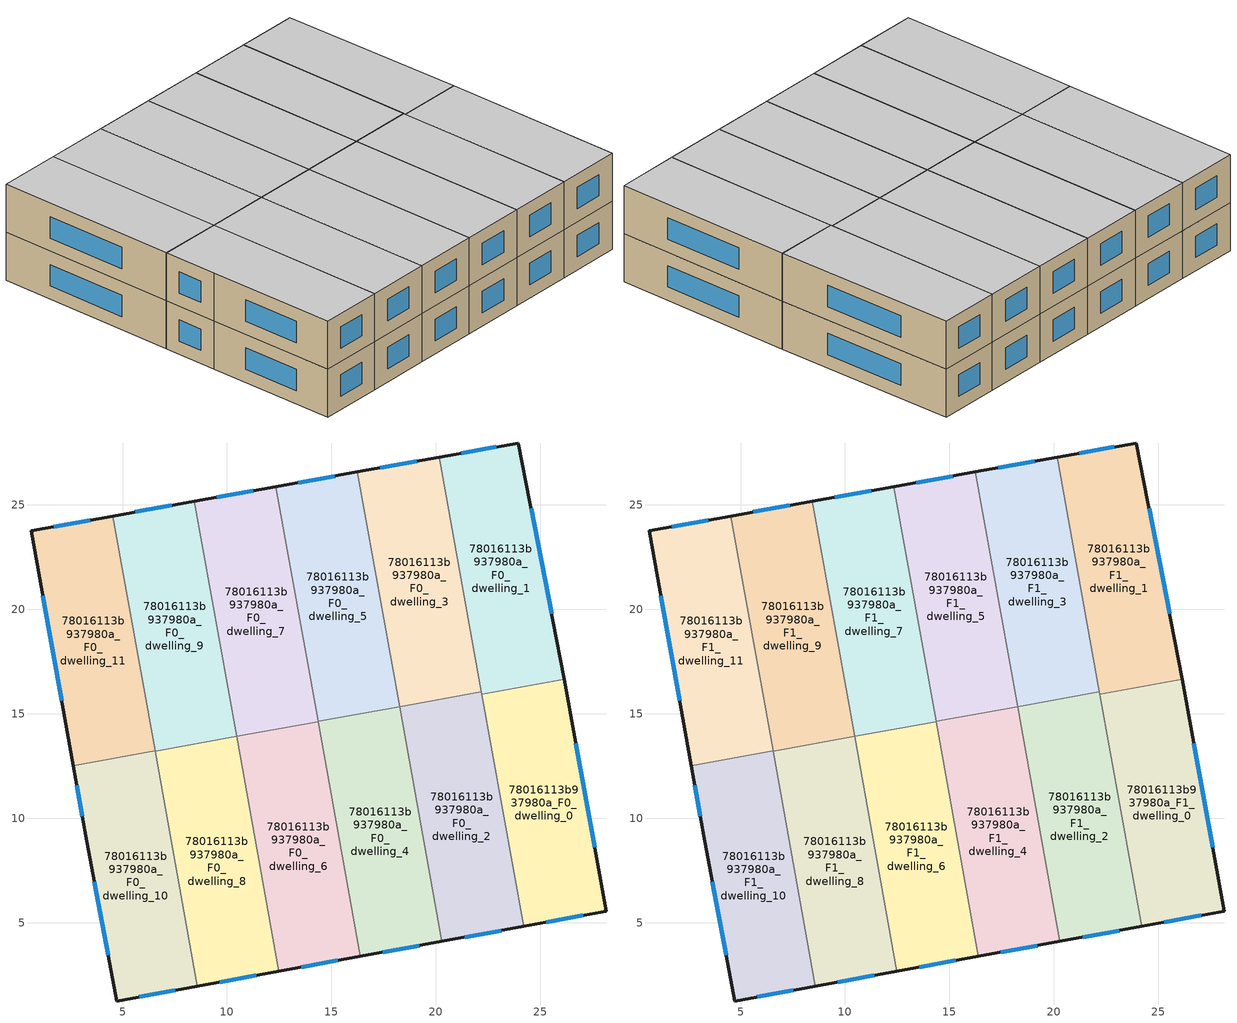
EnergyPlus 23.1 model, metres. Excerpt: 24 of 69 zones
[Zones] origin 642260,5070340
78016113b937980a_F0_dwelling_0
 floor ground (EU_floor_Construction): 26.15,16.66 28.15,5.55 24.2,4.82 22.2,15.94 z0
 wall outside (EU_wall_Construction): 24.2,4.82 28.15,5.55 26.15,16.66 z0:3
 wall to 78016113b937980a_F0_dwelling_1 (EU_wall_Construction): 26.15,16.66 22.2,15.94 z0:3
 wall to 78016113b937980a_F0_dwelling_2 (EU_wall_Construction): 22.2,15.94 24.2,4.82 z0:3
 window (EU_Window_Construction): 27.6,8.62 26.71,13.58 / 25.3,5.02 27.06,5.35 z0.83:2.17
78016113b937980a_F0_dwelling_1
 floor ground (EU_floor_Construction): 23.95,27.96 26.15,16.66 22.2,15.94 20.16,27.28 z0
 wall outside (EU_wall_Construction): 26.15,16.66 23.95,27.96 20.16,27.28 z0:3
 wall to 78016113b937980a_F0_dwelling_3 (EU_wall_Construction): 20.16,27.28 22.18,16.05 z0:3
 wall to 78016113b937980a_F0_dwelling_2 (EU_wall_Construction): 22.18,16.05 22.2,15.94 z0:3
 window (EU_Window_Construction): 22.9,27.78 21.21,27.47 / 25.55,19.79 24.56,24.83 z0.83:2.17
78016113b937980a_F0_dwelling_10
 floor ground (EU_floor_Construction): 6.56,13.22 8.58,1.96 4.73,1.25 3.24,9.16 2.64,12.52 z0
 wall outside (EU_wall_Construction): 2.64,12.52 3.24,9.16 4.73,1.25 8.58,1.96 z0:3
 wall to 78016113b937980a_F0_dwelling_11 (EU_wall_Construction): 6.56,13.22 2.64,12.52 z0:3
 wall to 78016113b937980a_F0_dwelling_8 (EU_wall_Construction): 8.58,1.96 6.56,13.22 z0:3
 window (EU_Window_Construction): 5.8,1.45 7.52,1.76 / 3.65,6.97 4.32,3.44 / 2.8,11.59 3.07,10.09 z0.83:2.17
78016113b937980a_F0_dwelling_11
 floor ground (EU_floor_Construction): 4.53,24.47 6.56,13.22 2.64,12.52 0.64,23.77 z0
 wall outside (EU_wall_Construction): 4.53,24.47 0.64,23.77 2.64,12.52 z0:3
 wall to 78016113b937980a_F0_dwelling_9 (EU_wall_Construction): 6.56,13.22 4.53,24.47 z0:3
 window (EU_Window_Construction): 1.19,20.65 2.09,15.63 / 3.45,24.27 1.72,23.96 z0.83:2.17
78016113b937980a_F0_dwelling_2
 floor ground (EU_floor_Construction): 22.18,16.05 24.2,4.82 20.29,4.11 18.27,15.34 z0
 wall outside (EU_wall_Construction): 20.29,4.11 24.2,4.82 z0:3
 wall to 78016113b937980a_F0_dwelling_3 (EU_wall_Construction): 22.18,16.05 18.27,15.34 z0:3
 wall to 78016113b937980a_F0_dwelling_4 (EU_wall_Construction): 18.27,15.34 20.29,4.11 z0:3
 window (EU_Window_Construction): 21.38,4.3 23.12,4.62 z0.83:2.17
78016113b937980a_F0_dwelling_3
 floor ground (EU_floor_Construction): 20.16,27.28 22.18,16.05 18.27,15.34 16.25,26.58 z0
 wall outside (EU_wall_Construction): 20.16,27.28 16.25,26.58 z0:3
 wall to 78016113b937980a_F0_dwelling_5 (EU_wall_Construction): 16.25,26.58 18.27,15.34 z0:3
 window (EU_Window_Construction): 19.08,27.09 17.33,26.77 z0.83:2.17
78016113b937980a_F0_dwelling_4
 floor ground (EU_floor_Construction): 18.27,15.34 20.29,4.11 16.39,3.39 14.36,14.63 z0
 wall outside (EU_wall_Construction): 16.39,3.39 20.29,4.11 z0:3
 wall to 78016113b937980a_F0_dwelling_5 (EU_wall_Construction): 18.27,15.34 14.36,14.63 z0:3
 wall to 78016113b937980a_F0_dwelling_6 (EU_wall_Construction): 14.37,14.63 16.39,3.39 z0:3
 window (EU_Window_Construction): 17.47,3.59 19.21,3.91 z0.83:2.17
78016113b937980a_F0_dwelling_5
 floor ground (EU_floor_Construction): 16.25,26.58 18.27,15.34 14.36,14.63 12.34,25.88 z0
 wall outside (EU_wall_Construction): 16.25,26.58 12.34,25.88 z0:3
 wall to 78016113b937980a_F0_dwelling_7 (EU_wall_Construction): 12.34,25.88 14.36,14.63 z0:3
 window (EU_Window_Construction): 15.17,26.38 13.42,26.07 z0.83:2.17
78016113b937980a_F0_dwelling_6
 floor ground (EU_floor_Construction): 14.36,14.63 16.39,3.39 12.48,2.67 10.46,13.92 z0
 wall outside (EU_wall_Construction): 12.48,2.67 16.39,3.39 z0:3
 wall to 78016113b937980a_F0_dwelling_7 (EU_wall_Construction): 14.36,14.63 10.46,13.92 z0:3
 wall to 78016113b937980a_F0_dwelling_8 (EU_wall_Construction): 10.46,13.92 12.48,2.67 z0:3
 window (EU_Window_Construction): 13.57,2.87 15.31,3.19 z0.83:2.17
78016113b937980a_F0_dwelling_7
 floor ground (EU_floor_Construction): 12.34,25.88 14.36,14.63 10.46,13.92 8.44,25.17 z0
 wall outside (EU_wall_Construction): 12.34,25.88 8.44,25.17 z0:3
 wall to 78016113b937980a_F0_dwelling_9 (EU_wall_Construction): 8.44,25.17 10.46,13.92 z0:3
 window (EU_Window_Construction): 11.26,25.68 9.52,25.37 z0.83:2.17
78016113b937980a_F0_dwelling_8
 floor ground (EU_floor_Construction): 10.46,13.92 12.48,2.67 8.58,1.96 6.56,13.22 z0
 wall outside (EU_wall_Construction): 8.58,1.96 12.48,2.67 z0:3
 wall to 78016113b937980a_F0_dwelling_9 (EU_wall_Construction): 10.46,13.92 6.56,13.22 z0:3
 window (EU_Window_Construction): 9.66,2.16 11.4,2.47 z0.83:2.17
78016113b937980a_F0_dwelling_9
 floor ground (EU_floor_Construction): 8.44,25.17 10.46,13.92 6.56,13.22 4.53,24.47 z0
 wall outside (EU_wall_Construction): 8.44,25.17 4.53,24.47 z0:3
 window (EU_Window_Construction): 7.35,24.98 5.61,24.66 z0.83:2.17
78016113b937980a_F1_dwelling_0
 floor to 78016113b937980a_F0_dwelling_0 (EU_floor_Construction): 26.15,16.66 28.15,5.55 24.2,4.82 22.2,15.94 z3
 wall outside (EU_wall_Construction): 24.2,4.82 28.15,5.55 26.15,16.66 z3:6
 wall to 78016113b937980a_F1_dwelling_1 (EU_wall_Construction): 26.15,16.66 22.2,15.94 z3:6
 wall to 78016113b937980a_F1_dwelling_2 (EU_wall_Construction): 22.2,15.94 24.2,4.82 z3:6
 window (EU_Window_Construction): 27.6,8.62 26.71,13.58 / 25.3,5.02 27.06,5.35 z3.83:5.17
 ceiling to 78016113b937980a_F2_dwelling_0 (EU_floor_Construction): 28.15,5.55 26.15,16.66 22.2,15.94 24.2,4.82 z6
78016113b937980a_F1_dwelling_1
 floor to 78016113b937980a_F0_dwelling_1 (EU_floor_Construction): 23.95,27.96 26.15,16.66 22.2,15.94 20.16,27.28 z3
 wall outside (EU_wall_Construction): 26.15,16.66 23.95,27.96 20.16,27.28 z3:6
 wall to 78016113b937980a_F1_dwelling_3 (EU_wall_Construction): 20.16,27.28 22.18,16.05 z3:6
 wall to 78016113b937980a_F1_dwelling_2 (EU_wall_Construction): 22.18,16.05 22.2,15.94 z3:6
 window (EU_Window_Construction): 22.9,27.78 21.21,27.47 / 25.55,19.79 24.56,24.83 z3.83:5.17
 ceiling to 78016113b937980a_F2_dwelling_1 (EU_floor_Construction): 26.15,16.66 23.95,27.96 20.16,27.28 22.2,15.94 z6
78016113b937980a_F1_dwelling_10
 floor to 78016113b937980a_F0_dwelling_10 (EU_floor_Construction): 6.56,13.22 8.58,1.96 4.73,1.25 3.24,9.16 2.64,12.52 z3
 wall outside (EU_wall_Construction): 2.64,12.52 3.24,9.16 4.73,1.25 8.58,1.96 z3:6
 wall to 78016113b937980a_F1_dwelling_11 (EU_wall_Construction): 6.56,13.22 2.64,12.52 z3:6
 wall to 78016113b937980a_F1_dwelling_8 (EU_wall_Construction): 8.58,1.96 6.56,13.22 z3:6
 window (EU_Window_Construction): 5.8,1.45 7.52,1.76 / 3.65,6.97 4.32,3.44 / 2.8,11.59 3.07,10.09 z3.83:5.17
 ceiling to 78016113b937980a_F2_dwelling_10 (EU_floor_Construction): 8.58,1.96 6.56,13.22 2.64,12.52 3.24,9.16 4.73,1.25 z6
78016113b937980a_F1_dwelling_11
 floor to 78016113b937980a_F0_dwelling_11 (EU_floor_Construction): 4.53,24.47 6.56,13.22 2.64,12.52 0.64,23.77 z3
 wall outside (EU_wall_Construction): 4.53,24.47 0.64,23.77 2.64,12.52 z3:6
 wall to 78016113b937980a_F1_dwelling_9 (EU_wall_Construction): 6.56,13.22 4.53,24.47 z3:6
 window (EU_Window_Construction): 1.19,20.65 2.09,15.63 / 3.45,24.27 1.72,23.96 z3.83:5.17
 ceiling to 78016113b937980a_F2_dwelling_11 (EU_floor_Construction): 6.56,13.22 4.53,24.47 0.64,23.77 2.64,12.52 z6
78016113b937980a_F1_dwelling_2
 floor to 78016113b937980a_F0_dwelling_2 (EU_floor_Construction): 22.18,16.05 24.2,4.82 20.29,4.11 18.27,15.34 z3
 wall outside (EU_wall_Construction): 20.29,4.11 24.2,4.82 z3:6
 wall to 78016113b937980a_F1_dwelling_3 (EU_wall_Construction): 22.18,16.05 18.27,15.34 z3:6
 wall to 78016113b937980a_F1_dwelling_4 (EU_wall_Construction): 18.27,15.34 20.29,4.11 z3:6
 window (EU_Window_Construction): 21.38,4.3 23.12,4.62 z3.83:5.17
 ceiling to 78016113b937980a_F2_dwelling_2 (EU_floor_Construction): 24.2,4.82 22.18,16.05 18.27,15.34 20.29,4.11 z6
78016113b937980a_F1_dwelling_3
 floor to 78016113b937980a_F0_dwelling_3 (EU_floor_Construction): 20.16,27.28 22.18,16.05 18.27,15.34 16.25,26.58 z3
 wall outside (EU_wall_Construction): 20.16,27.28 16.25,26.58 z3:6
 wall to 78016113b937980a_F1_dwelling_5 (EU_wall_Construction): 16.25,26.58 18.27,15.34 z3:6
 window (EU_Window_Construction): 19.08,27.09 17.33,26.77 z3.83:5.17
 ceiling to 78016113b937980a_F2_dwelling_3 (EU_floor_Construction): 22.18,16.05 20.16,27.28 16.25,26.58 18.27,15.34 z6
78016113b937980a_F1_dwelling_4
 floor to 78016113b937980a_F0_dwelling_4 (EU_floor_Construction): 18.27,15.34 20.29,4.11 16.39,3.39 14.36,14.63 z3
 wall outside (EU_wall_Construction): 16.39,3.39 20.29,4.11 z3:6
 wall to 78016113b937980a_F1_dwelling_5 (EU_wall_Construction): 18.27,15.34 14.36,14.63 z3:6
 wall to 78016113b937980a_F1_dwelling_6 (EU_wall_Construction): 14.37,14.63 16.39,3.39 z3:6
 window (EU_Window_Construction): 17.47,3.59 19.21,3.91 z3.83:5.17
 ceiling to 78016113b937980a_F2_dwelling_4 (EU_floor_Construction): 20.29,4.11 18.27,15.34 14.36,14.63 16.39,3.39 z6
78016113b937980a_F1_dwelling_5
 floor to 78016113b937980a_F0_dwelling_5 (EU_floor_Construction): 16.25,26.58 18.27,15.34 14.36,14.63 12.34,25.88 z3
 wall outside (EU_wall_Construction): 16.25,26.58 12.34,25.88 z3:6
 wall to 78016113b937980a_F1_dwelling_7 (EU_wall_Construction): 12.34,25.88 14.36,14.63 z3:6
 window (EU_Window_Construction): 15.17,26.38 13.42,26.07 z3.83:5.17
 ceiling to 78016113b937980a_F2_dwelling_5 (EU_floor_Construction): 18.27,15.34 16.25,26.58 12.34,25.88 14.36,14.63 z6
78016113b937980a_F1_dwelling_6
 floor to 78016113b937980a_F0_dwelling_6 (EU_floor_Construction): 14.36,14.63 16.39,3.39 12.48,2.67 10.46,13.92 z3
 wall outside (EU_wall_Construction): 12.48,2.67 16.39,3.39 z3:6
 wall to 78016113b937980a_F1_dwelling_7 (EU_wall_Construction): 14.36,14.63 10.46,13.92 z3:6
 wall to 78016113b937980a_F1_dwelling_8 (EU_wall_Construction): 10.46,13.92 12.48,2.67 z3:6
 window (EU_Window_Construction): 13.57,2.87 15.31,3.19 z3.83:5.17
 ceiling to 78016113b937980a_F2_dwelling_6 (EU_floor_Construction): 16.39,3.39 14.36,14.63 10.46,13.92 12.48,2.67 z6
78016113b937980a_F1_dwelling_7
 floor to 78016113b937980a_F0_dwelling_7 (EU_floor_Construction): 12.34,25.88 14.36,14.63 10.46,13.92 8.44,25.17 z3
 wall outside (EU_wall_Construction): 12.34,25.88 8.44,25.17 z3:6
 wall to 78016113b937980a_F1_dwelling_9 (EU_wall_Construction): 8.44,25.17 10.46,13.92 z3:6
 window (EU_Window_Construction): 11.26,25.68 9.52,25.37 z3.83:5.17
 ceiling to 78016113b937980a_F2_dwelling_7 (EU_floor_Construction): 14.36,14.63 12.34,25.88 8.44,25.17 10.46,13.92 z6
78016113b937980a_F1_dwelling_8
 floor to 78016113b937980a_F0_dwelling_8 (EU_floor_Construction): 10.46,13.92 12.48,2.67 8.58,1.96 6.56,13.22 z3
 wall outside (EU_wall_Construction): 8.58,1.96 12.48,2.67 z3:6
 wall to 78016113b937980a_F1_dwelling_9 (EU_wall_Construction): 10.46,13.92 6.56,13.22 z3:6
 window (EU_Window_Construction): 9.66,2.16 11.4,2.47 z3.83:5.17
 ceiling to 78016113b937980a_F2_dwelling_8 (EU_floor_Construction): 12.48,2.67 10.46,13.92 6.56,13.22 8.58,1.96 z6
78016113b937980a_F1_dwelling_9
 floor to 78016113b937980a_F0_dwelling_9 (EU_floor_Construction): 8.44,25.17 10.46,13.92 6.56,13.22 4.53,24.47 z3
 wall outside (EU_wall_Construction): 8.44,25.17 4.53,24.47 z3:6
 window (EU_Window_Construction): 7.35,24.98 5.61,24.66 z3.83:5.17
 ceiling to 78016113b937980a_F2_dwelling_9 (EU_floor_Construction): 10.46,13.92 8.44,25.17 4.53,24.47 6.56,13.22 z6
[Building]
EU S2 Campaign: North Axis=0; Terrain=City; Solar Distribution=FullExterior
[Site:Location]
Lyon-Bron: Latitude=45.75; Longitude=5; Time Zone=1; Elevation=198
[SizingPeriod:WeatherFileDays]
AnnualSizingPeriod: Begin Month=1; Begin Day of Month=1; End Month=12; End Day of Month=31; Day of Week for Start Day=Monday; Use Weather File Daylight Saving Period=No; Use Weather File Rain and Snow Indicators=No
[MATERIAL]
EU_InternalMass_Material: Roughness=MediumRough; Thickness=0.1; Conductivity=1; Density=1800; Specific Heat=900; Thermal Absorptance=0.9; Solar Absorptance=0.7; Visible Absorptance=0.7
[MATERIAL:NOMASS] Roughness=MediumRough; Thermal Absorptance=0.9; Solar Absorptance=0.7; Visible Absorptance=0.7
Name | Thermal Resistance
EU_wall_NoMass | 1.97775
EU_floor_NoMass | 1.84812
[WINDOWMATERIAL:SIMPLEGLAZINGSYSTEM]
EU_Window_SimpleGlazing: UFactor=3.27502; Solar Heat Gain Coefficient=0.76; Visible Transmittance=0.76
[CONSTRUCTION]
EU_wall_Construction: EU_wall_NoMass
EU_floor_Construction: EU_floor_NoMass
EU_InternalMass_Construction: EU_InternalMass_Material
EU_Window_Construction: EU_Window_SimpleGlazing
[ZONE] Type=1; Multiplier=1; Ceiling Height=autocalculate; Floor Area=autocalculate; Part of Total Floor Area=Yes
Name | Volume
78016113b937980a_F0_dwelling_0; 78016113b937980a_F1_dwelling_0; 78016113b937980a_F0_dwelling_11; 78016113b937980a_F1_dwelling_11 | 136.039
78016113b937980a_F0_dwelling_1; 78016113b937980a_F1_dwelling_1 | 136.049
78016113b937980a_F0_dwelling_10; 78016113b937980a_F1_dwelling_10 | 136.05
78016113b937980a_F0_dwelling_2; 78016113b937980a_F1_dwelling_2 | 136.068
78016113b937980a_F0_dwelling_3; 78016113b937980a_F1_dwelling_3 | 136.067
78016113b937980a_F0_dwelling_4; 78016113b937980a_F1_dwelling_4 | 136.051
78016113b937980a_F0_dwelling_5; 78016113b937980a_F1_dwelling_5 | 136.041
78016113b937980a_F0_dwelling_6; 78016113b937980a_F1_dwelling_6 | 136.033
78016113b937980a_F0_dwelling_7; 78016113b937980a_F1_dwelling_7; 78016113b937980a_F0_dwelling_9; 78016113b937980a_F1_dwelling_9 | 136.058
78016113b937980a_F0_dwelling_8; 78016113b937980a_F1_dwelling_8 | 136.066
[INTERNALMASS] Construction=EU_InternalMass_Construction
Name | Zone or ZoneList | Surface Area
78016113b937980a_F0_dwelling_0_EU_InternalMass | 78016113b937980a_F0_dwelling_0 | 45.3464
78016113b937980a_F0_dwelling_1_EU_InternalMass | 78016113b937980a_F0_dwelling_1 | 45.3509
78016113b937980a_F0_dwelling_2_EU_InternalMass | 78016113b937980a_F0_dwelling_2 | 45.3557
78016113b937980a_F0_dwelling_3_EU_InternalMass | 78016113b937980a_F0_dwelling_3 | 45.3558
78016113b937980a_F0_dwelling_4_EU_InternalMass | 78016113b937980a_F0_dwelling_4 | 45.3501
78016113b937980a_F0_dwelling_5_EU_InternalMass | 78016113b937980a_F0_dwelling_5 | 45.3471
78016113b937980a_F0_dwelling_6_EU_InternalMass | 78016113b937980a_F0_dwelling_6 | 45.3444
78016113b937980a_F0_dwelling_7_EU_InternalMass | 78016113b937980a_F0_dwelling_7 | 45.3527
78016113b937980a_F0_dwelling_8_EU_InternalMass | 78016113b937980a_F0_dwelling_8 | 45.3552
78016113b937980a_F0_dwelling_9_EU_InternalMass | 78016113b937980a_F0_dwelling_9 | 45.353
78016113b937980a_F0_dwelling_10_EU_InternalMass | 78016113b937980a_F0_dwelling_10 | 45.35
78016113b937980a_F0_dwelling_11_EU_InternalMass | 78016113b937980a_F0_dwelling_11 | 45.3464
78016113b937980a_F1_dwelling_0_EU_InternalMass | 78016113b937980a_F1_dwelling_0 | 45.3464
78016113b937980a_F1_dwelling_1_EU_InternalMass | 78016113b937980a_F1_dwelling_1 | 45.3509
78016113b937980a_F1_dwelling_2_EU_InternalMass | 78016113b937980a_F1_dwelling_2 | 45.3557
78016113b937980a_F1_dwelling_3_EU_InternalMass | 78016113b937980a_F1_dwelling_3 | 45.3558
78016113b937980a_F1_dwelling_4_EU_InternalMass | 78016113b937980a_F1_dwelling_4 | 45.3501
78016113b937980a_F1_dwelling_5_EU_InternalMass | 78016113b937980a_F1_dwelling_5 | 45.3471
78016113b937980a_F1_dwelling_6_EU_InternalMass | 78016113b937980a_F1_dwelling_6 | 45.3444
78016113b937980a_F1_dwelling_7_EU_InternalMass | 78016113b937980a_F1_dwelling_7 | 45.3527
78016113b937980a_F1_dwelling_8_EU_InternalMass | 78016113b937980a_F1_dwelling_8 | 45.3552
78016113b937980a_F1_dwelling_9_EU_InternalMass | 78016113b937980a_F1_dwelling_9 | 45.353
78016113b937980a_F1_dwelling_10_EU_InternalMass | 78016113b937980a_F1_dwelling_10 | 45.35
78016113b937980a_F1_dwelling_11_EU_InternalMass | 78016113b937980a_F1_dwelling_11 | 45.3464
[OTHEREQUIPMENT] Fuel Type=Electricity; Design Level Calculation Method=Watts/Area; Power per Zone Floor Area=1; Fraction Latent=0; Fraction Radiant=0; Fraction Lost=0; Carbon Dioxide Generation Rate=0; EndUse Subcategory=EU_Step8_InternalGains
Name | Zone or ZoneList or Space or SpaceList | Schedule
EU_Step8_InternalGain_78016113b937980a_F0_dwelling_0_f000 | 78016113b937980a_F0_dwelling_0 | EU_Step8_GainSchedule_78016113b937980a_F0_dwelling_0_f000
EU_Step8_InternalGain_78016113b937980a_F0_dwelling_1_f000 | 78016113b937980a_F0_dwelling_1 | EU_Step8_GainSchedule_78016113b937980a_F0_dwelling_1_f000
EU_Step8_InternalGain_78016113b937980a_F0_dwelling_2_f000 | 78016113b937980a_F0_dwelling_2 | EU_Step8_GainSchedule_78016113b937980a_F0_dwelling_2_f000
EU_Step8_InternalGain_78016113b937980a_F0_dwelling_3_f000 | 78016113b937980a_F0_dwelling_3 | EU_Step8_GainSchedule_78016113b937980a_F0_dwelling_3_f000
EU_Step8_InternalGain_78016113b937980a_F0_dwelling_4_f000 | 78016113b937980a_F0_dwelling_4 | EU_Step8_GainSchedule_78016113b937980a_F0_dwelling_4_f000
EU_Step8_InternalGain_78016113b937980a_F0_dwelling_5_f000 | 78016113b937980a_F0_dwelling_5 | EU_Step8_GainSchedule_78016113b937980a_F0_dwelling_5_f000
EU_Step8_InternalGain_78016113b937980a_F0_dwelling_6_f000 | 78016113b937980a_F0_dwelling_6 | EU_Step8_GainSchedule_78016113b937980a_F0_dwelling_6_f000
EU_Step8_InternalGain_78016113b937980a_F0_dwelling_7_f000 | 78016113b937980a_F0_dwelling_7 | EU_Step8_GainSchedule_78016113b937980a_F0_dwelling_7_f000
EU_Step8_InternalGain_78016113b937980a_F0_dwelling_8_f000 | 78016113b937980a_F0_dwelling_8 | EU_Step8_GainSchedule_78016113b937980a_F0_dwelling_8_f000
EU_Step8_InternalGain_78016113b937980a_F0_dwelling_9_f000 | 78016113b937980a_F0_dwelling_9 | EU_Step8_GainSchedule_78016113b937980a_F0_dwelling_9_f000
EU_Step8_InternalGain_78016113b937980a_F0_dwelling_10_f000 | 78016113b937980a_F0_dwelling_10 | EU_Step8_GainSchedule_78016113b937980a_F0_dwelling_10_f000
EU_Step8_InternalGain_78016113b937980a_F0_dwelling_11_f000 | 78016113b937980a_F0_dwelling_11 | EU_Step8_GainSchedule_78016113b937980a_F0_dwelling_11_f000
EU_Step8_InternalGain_78016113b937980a_F1_dwelling_0_f000 | 78016113b937980a_F1_dwelling_0 | EU_Step8_GainSchedule_78016113b937980a_F1_dwelling_0_f000
EU_Step8_InternalGain_78016113b937980a_F1_dwelling_1_f000 | 78016113b937980a_F1_dwelling_1 | EU_Step8_GainSchedule_78016113b937980a_F1_dwelling_1_f000
EU_Step8_InternalGain_78016113b937980a_F1_dwelling_2_f000 | 78016113b937980a_F1_dwelling_2 | EU_Step8_GainSchedule_78016113b937980a_F1_dwelling_2_f000
EU_Step8_InternalGain_78016113b937980a_F1_dwelling_3_f000 | 78016113b937980a_F1_dwelling_3 | EU_Step8_GainSchedule_78016113b937980a_F1_dwelling_3_f000
EU_Step8_InternalGain_78016113b937980a_F1_dwelling_4_f000 | 78016113b937980a_F1_dwelling_4 | EU_Step8_GainSchedule_78016113b937980a_F1_dwelling_4_f000
EU_Step8_InternalGain_78016113b937980a_F1_dwelling_5_f000 | 78016113b937980a_F1_dwelling_5 | EU_Step8_GainSchedule_78016113b937980a_F1_dwelling_5_f000
EU_Step8_InternalGain_78016113b937980a_F1_dwelling_6_f000 | 78016113b937980a_F1_dwelling_6 | EU_Step8_GainSchedule_78016113b937980a_F1_dwelling_6_f000
EU_Step8_InternalGain_78016113b937980a_F1_dwelling_7_f000 | 78016113b937980a_F1_dwelling_7 | EU_Step8_GainSchedule_78016113b937980a_F1_dwelling_7_f000
EU_Step8_InternalGain_78016113b937980a_F1_dwelling_8_f000 | 78016113b937980a_F1_dwelling_8 | EU_Step8_GainSchedule_78016113b937980a_F1_dwelling_8_f000
EU_Step8_InternalGain_78016113b937980a_F1_dwelling_9_f000 | 78016113b937980a_F1_dwelling_9 | EU_Step8_GainSchedule_78016113b937980a_F1_dwelling_9_f000
EU_Step8_InternalGain_78016113b937980a_F1_dwelling_10_f000 | 78016113b937980a_F1_dwelling_10 | EU_Step8_GainSchedule_78016113b937980a_F1_dwelling_10_f000
EU_Step8_InternalGain_78016113b937980a_F1_dwelling_11_f000 | 78016113b937980a_F1_dwelling_11 | EU_Step8_GainSchedule_78016113b937980a_F1_dwelling_11_f000
[ZONEVENTILATION:DESIGNFLOWRATE] Schedule=EU_AlwaysOn; Design Flow Rate Calculation Method=AirChanges/Hour; Air Changes per Hour=0.759424; Ventilation Type=Natural; Fan Pressure Rise=0; Fan Total Efficiency=1; Constant Term Coefficient=1; Temperature Term Coefficient=0; Velocity Term Coefficient=0; Velocity Squared Term Coefficient=0; Minimum Indoor Temperature=-100; Maximum Indoor Temperature=100; Delta Temperature=-100; Minimum Outdoor Temperature=-100; Maximum Outdoor Temperature=100; Maximum Wind Speed=40
Name | Zone or ZoneList or Space or SpaceList
EU_ConstantAir_78016113b937980a_F0_dwelling_0 | 78016113b937980a_F0_dwelling_0
EU_ConstantAir_78016113b937980a_F0_dwelling_1 | 78016113b937980a_F0_dwelling_1
EU_ConstantAir_78016113b937980a_F0_dwelling_2 | 78016113b937980a_F0_dwelling_2
EU_ConstantAir_78016113b937980a_F0_dwelling_3 | 78016113b937980a_F0_dwelling_3
EU_ConstantAir_78016113b937980a_F0_dwelling_4 | 78016113b937980a_F0_dwelling_4
EU_ConstantAir_78016113b937980a_F0_dwelling_5 | 78016113b937980a_F0_dwelling_5
EU_ConstantAir_78016113b937980a_F0_dwelling_6 | 78016113b937980a_F0_dwelling_6
EU_ConstantAir_78016113b937980a_F0_dwelling_7 | 78016113b937980a_F0_dwelling_7
EU_ConstantAir_78016113b937980a_F0_dwelling_8 | 78016113b937980a_F0_dwelling_8
EU_ConstantAir_78016113b937980a_F0_dwelling_9 | 78016113b937980a_F0_dwelling_9
EU_ConstantAir_78016113b937980a_F0_dwelling_10 | 78016113b937980a_F0_dwelling_10
EU_ConstantAir_78016113b937980a_F0_dwelling_11 | 78016113b937980a_F0_dwelling_11
EU_ConstantAir_78016113b937980a_F1_dwelling_0 | 78016113b937980a_F1_dwelling_0
EU_ConstantAir_78016113b937980a_F1_dwelling_1 | 78016113b937980a_F1_dwelling_1
EU_ConstantAir_78016113b937980a_F1_dwelling_2 | 78016113b937980a_F1_dwelling_2
EU_ConstantAir_78016113b937980a_F1_dwelling_3 | 78016113b937980a_F1_dwelling_3
EU_ConstantAir_78016113b937980a_F1_dwelling_4 | 78016113b937980a_F1_dwelling_4
EU_ConstantAir_78016113b937980a_F1_dwelling_5 | 78016113b937980a_F1_dwelling_5
EU_ConstantAir_78016113b937980a_F1_dwelling_6 | 78016113b937980a_F1_dwelling_6
EU_ConstantAir_78016113b937980a_F1_dwelling_7 | 78016113b937980a_F1_dwelling_7
EU_ConstantAir_78016113b937980a_F1_dwelling_8 | 78016113b937980a_F1_dwelling_8
EU_ConstantAir_78016113b937980a_F1_dwelling_9 | 78016113b937980a_F1_dwelling_9
EU_ConstantAir_78016113b937980a_F1_dwelling_10 | 78016113b937980a_F1_dwelling_10
EU_ConstantAir_78016113b937980a_F1_dwelling_11 | 78016113b937980a_F1_dwelling_11
[HVACTEMPLATE:THERMOSTAT] Constant Heating Setpoint=20; Constant Cooling Setpoint=50
EU_HeatOnly_78016113b937980a_F0_dwelling_0; EU_HeatOnly_78016113b937980a_F0_dwelling_1; EU_HeatOnly_78016113b937980a_F0_dwelling_2; EU_HeatOnly_78016113b937980a_F0_dwelling_3; EU_HeatOnly_78016113b937980a_F0_dwelling_4; EU_HeatOnly_78016113b937980a_F0_dwelling_5; EU_HeatOnly_78016113b937980a_F0_dwelling_6; EU_HeatOnly_78016113b937980a_F0_dwelling_7; EU_HeatOnly_78016113b937980a_F0_dwelling_8; EU_HeatOnly_78016113b937980a_F0_dwelling_9; EU_HeatOnly_78016113b937980a_F0_dwelling_10; EU_HeatOnly_78016113b937980a_F0_dwelling_11; EU_HeatOnly_78016113b937980a_F1_dwelling_0; EU_HeatOnly_78016113b937980a_F1_dwelling_1; EU_HeatOnly_78016113b937980a_F1_dwelling_2; EU_HeatOnly_78016113b937980a_F1_dwelling_3; EU_HeatOnly_78016113b937980a_F1_dwelling_4; EU_HeatOnly_78016113b937980a_F1_dwelling_5; EU_HeatOnly_78016113b937980a_F1_dwelling_6; EU_HeatOnly_78016113b937980a_F1_dwelling_7; EU_HeatOnly_78016113b937980a_F1_dwelling_8; EU_HeatOnly_78016113b937980a_F1_dwelling_9; EU_HeatOnly_78016113b937980a_F1_dwelling_10; EU_HeatOnly_78016113b937980a_F1_dwelling_11; EU_HeatOnly_78016113b937980a_F2_dwelling_0; EU_HeatOnly_78016113b937980a_F2_dwelling_1; EU_HeatOnly_78016113b937980a_F2_dwelling_2; EU_HeatOnly_78016113b937980a_F2_dwelling_3; EU_HeatOnly_78016113b937980a_F2_dwelling_4; EU_HeatOnly_78016113b937980a_F2_dwelling_5; EU_HeatOnly_78016113b937980a_F2_dwelling_6; EU_HeatOnly_78016113b937980a_F2_dwelling_7; EU_HeatOnly_78016113b937980a_F2_dwelling_8; EU_HeatOnly_78016113b937980a_F2_dwelling_9; EU_HeatOnly_78016113b937980a_F2_dwelling_10; EU_HeatOnly_78016113b937980a_F2_dwelling_11; EU_HeatOnly_78016113b937980a_F3_dwelling_0; EU_HeatOnly_78016113b937980a_F3_dwelling_1; EU_HeatOnly_78016113b937980a_F3_dwelling_2; EU_HeatOnly_78016113b937980a_F3_dwelling_3; EU_HeatOnly_78016113b937980a_F3_dwelling_4; EU_HeatOnly_78016113b937980a_F3_dwelling_5; EU_HeatOnly_78016113b937980a_F3_dwelling_6; EU_HeatOnly_78016113b937980a_F3_dwelling_7; EU_HeatOnly_78016113b937980a_F3_dwelling_8; EU_HeatOnly_78016113b937980a_F3_dwelling_9; EU_HeatOnly_78016113b937980a_F3_dwelling_10; EU_HeatOnly_78016113b937980a_F4_dwelling_0; EU_HeatOnly_78016113b937980a_F4_dwelling_1; EU_HeatOnly_78016113b937980a_F4_dwelling_2; EU_HeatOnly_78016113b937980a_F4_dwelling_3; EU_HeatOnly_78016113b937980a_F4_dwelling_4; EU_HeatOnly_78016113b937980a_F4_dwelling_5; EU_HeatOnly_78016113b937980a_F4_dwelling_6; EU_HeatOnly_78016113b937980a_F4_dwelling_7; EU_HeatOnly_78016113b937980a_F4_dwelling_8; EU_HeatOnly_78016113b937980a_F4_dwelling_9; EU_HeatOnly_78016113b937980a_F4_dwelling_10; EU_HeatOnly_78016113b937980a_F5_dwelling_0; EU_HeatOnly_78016113b937980a_F5_dwelling_1; EU_HeatOnly_78016113b937980a_F5_dwelling_2; EU_HeatOnly_78016113b937980a_F5_dwelling_3; EU_HeatOnly_78016113b937980a_F5_dwelling_4; EU_HeatOnly_78016113b937980a_F5_dwelling_5; EU_HeatOnly_78016113b937980a_F5_dwelling_6; EU_HeatOnly_78016113b937980a_F5_dwelling_7; EU_HeatOnly_78016113b937980a_F5_dwelling_8; EU_HeatOnly_78016113b937980a_F5_dwelling_9; EU_HeatOnly_78016113b937980a_F5_dwelling_10
[HVACTEMPLATE:ZONE:IDEALLOADSAIRSYSTEM] System Availability Schedule=EU_AlwaysOn; Maximum Heating Supply Air Temperature=50; Minimum Cooling Supply Air Temperature=13; Maximum Heating Supply Air Humidity Ratio=0.0156; Minimum Cooling Supply Air Humidity Ratio=0.0077; Heating Limit=NoLimit; Cooling Limit=NoLimit; Heating Availability Schedule=EU_AlwaysOn; Cooling Availability Schedule=EU_CoolingOff; Dehumidification Control Type=ConstantSensibleHeatRatio; Cooling Sensible Heat Ratio=0.7; Dehumidification Setpoint=60; Humidification Control Type=None; Humidification Setpoint=30; Outdoor Air Method=None; Outdoor Air Flow Rate per Person=0.00944; Outdoor Air Flow Rate per Zone Floor Area=0; Outdoor Air Flow Rate per Zone=0; Demand Controlled Ventilation Type=None; Outdoor Air Economizer Type=NoEconomizer; Heat Recovery Type=None; Sensible Heat Recovery Effectiveness=0.7; Latent Heat Recovery Effectiveness=0.65
Name | Template Thermostat
78016113b937980a_F0_dwelling_0 | EU_HeatOnly_78016113b937980a_F0_dwelling_0
78016113b937980a_F0_dwelling_1 | EU_HeatOnly_78016113b937980a_F0_dwelling_1
78016113b937980a_F0_dwelling_2 | EU_HeatOnly_78016113b937980a_F0_dwelling_2
78016113b937980a_F0_dwelling_3 | EU_HeatOnly_78016113b937980a_F0_dwelling_3
78016113b937980a_F0_dwelling_4 | EU_HeatOnly_78016113b937980a_F0_dwelling_4
78016113b937980a_F0_dwelling_5 | EU_HeatOnly_78016113b937980a_F0_dwelling_5
78016113b937980a_F0_dwelling_6 | EU_HeatOnly_78016113b937980a_F0_dwelling_6
78016113b937980a_F0_dwelling_7 | EU_HeatOnly_78016113b937980a_F0_dwelling_7
78016113b937980a_F0_dwelling_8 | EU_HeatOnly_78016113b937980a_F0_dwelling_8
78016113b937980a_F0_dwelling_9 | EU_HeatOnly_78016113b937980a_F0_dwelling_9
78016113b937980a_F0_dwelling_10 | EU_HeatOnly_78016113b937980a_F0_dwelling_10
78016113b937980a_F0_dwelling_11 | EU_HeatOnly_78016113b937980a_F0_dwelling_11
78016113b937980a_F1_dwelling_0 | EU_HeatOnly_78016113b937980a_F1_dwelling_0
78016113b937980a_F1_dwelling_1 | EU_HeatOnly_78016113b937980a_F1_dwelling_1
78016113b937980a_F1_dwelling_2 | EU_HeatOnly_78016113b937980a_F1_dwelling_2
78016113b937980a_F1_dwelling_3 | EU_HeatOnly_78016113b937980a_F1_dwelling_3
78016113b937980a_F1_dwelling_4 | EU_HeatOnly_78016113b937980a_F1_dwelling_4
78016113b937980a_F1_dwelling_5 | EU_HeatOnly_78016113b937980a_F1_dwelling_5
78016113b937980a_F1_dwelling_6 | EU_HeatOnly_78016113b937980a_F1_dwelling_6
78016113b937980a_F1_dwelling_7 | EU_HeatOnly_78016113b937980a_F1_dwelling_7
78016113b937980a_F1_dwelling_8 | EU_HeatOnly_78016113b937980a_F1_dwelling_8
78016113b937980a_F1_dwelling_9 | EU_HeatOnly_78016113b937980a_F1_dwelling_9
78016113b937980a_F1_dwelling_10 | EU_HeatOnly_78016113b937980a_F1_dwelling_10
78016113b937980a_F1_dwelling_11 | EU_HeatOnly_78016113b937980a_F1_dwelling_11
[SIZING:ZONE] Zone Cooling Design Supply Air Temperature Input Method=SupplyAirTemperature; Zone Cooling Design Supply Air Temperature=13; Zone Heating Design Supply Air Temperature Input Method=SupplyAirTemperature; Zone Heating Design Supply Air Temperature=50; Zone Cooling Design Supply Air Humidity Ratio=0.008; Zone Heating Design Supply Air Humidity Ratio=0.008; Cooling Design Air Flow Method=DesignDay; Cooling Design Air Flow Rate=0; Cooling Minimum Air Flow per Zone Floor Area=0.000762; Cooling Minimum Air Flow=0; Cooling Minimum Air Flow Fraction=0.2; Heating Design Air Flow Method=DesignDay; Heating Design Air Flow Rate=0; Heating Maximum Air Flow per Zone Floor Area=0.002032; Heating Maximum Air Flow=0.141576; Heating Maximum Air Flow Fraction=0.3; Account for Dedicated Outdoor Air System=No; Dedicated Outdoor Air System Control Strategy=NeutralSupplyAir; Dedicated Outdoor Air Low Setpoint Temperature for Design=autosize; Dedicated Outdoor Air High Setpoint Temperature for Design=autosize; Zone Load Sizing Method=Sensible Load Only No Latent Load; Zone Latent Cooling Design Supply Air Humidity Ratio Input Method=HumidityRatioDifference; Zone Cooling Design Supply Air Humidity Ratio Difference=0.005; Zone Latent Heating Design Supply Air Humidity Ratio Input Method=HumidityRatioDifference; Zone Humidification Design Supply Air Humidity Ratio Difference=0.005
78016113b937980a_F0_dwelling_0; 78016113b937980a_F0_dwelling_1; 78016113b937980a_F0_dwelling_2; 78016113b937980a_F0_dwelling_3; 78016113b937980a_F0_dwelling_4; 78016113b937980a_F0_dwelling_5; 78016113b937980a_F0_dwelling_6; 78016113b937980a_F0_dwelling_7; 78016113b937980a_F0_dwelling_8; 78016113b937980a_F0_dwelling_9; 78016113b937980a_F0_dwelling_10; 78016113b937980a_F0_dwelling_11; 78016113b937980a_F1_dwelling_0; 78016113b937980a_F1_dwelling_1; 78016113b937980a_F1_dwelling_2; 78016113b937980a_F1_dwelling_3; 78016113b937980a_F1_dwelling_4; 78016113b937980a_F1_dwelling_5; 78016113b937980a_F1_dwelling_6; 78016113b937980a_F1_dwelling_7; 78016113b937980a_F1_dwelling_8; 78016113b937980a_F1_dwelling_9; 78016113b937980a_F1_dwelling_10; 78016113b937980a_F1_dwelling_11
[SCHEDULE:CONSTANT]
Name | Hourly Value
EU_AlwaysOn | 1
EU_CoolingOff | 0
[SCHEDULE:FILE] Column Number=1; Rows to Skip at Top=0; Number of Hours of Data=8760; Column Separator=Comma; Interpolate to Timestep=No; Minutes per Item=60; Adjust Schedule for Daylight Savings=Yes
Name | File
EU_Step8_GainSchedule_78016113b937980a_F0_dwelling_0_f000 | ../../schedules/78016113b937980a/78016113b937980a_F0_dwelling_0_f000_gain.csv
EU_Step8_GainSchedule_78016113b937980a_F0_dwelling_1_f000 | ../../schedules/78016113b937980a/78016113b937980a_F0_dwelling_1_f000_gain.csv
EU_Step8_GainSchedule_78016113b937980a_F0_dwelling_2_f000 | ../../schedules/78016113b937980a/78016113b937980a_F0_dwelling_2_f000_gain.csv
EU_Step8_GainSchedule_78016113b937980a_F0_dwelling_3_f000 | ../../schedules/78016113b937980a/78016113b937980a_F0_dwelling_3_f000_gain.csv
EU_Step8_GainSchedule_78016113b937980a_F0_dwelling_4_f000 | ../../schedules/78016113b937980a/78016113b937980a_F0_dwelling_4_f000_gain.csv
EU_Step8_GainSchedule_78016113b937980a_F0_dwelling_5_f000 | ../../schedules/78016113b937980a/78016113b937980a_F0_dwelling_5_f000_gain.csv
EU_Step8_GainSchedule_78016113b937980a_F0_dwelling_6_f000 | ../../schedules/78016113b937980a/78016113b937980a_F0_dwelling_6_f000_gain.csv
EU_Step8_GainSchedule_78016113b937980a_F0_dwelling_7_f000 | ../../schedules/78016113b937980a/78016113b937980a_F0_dwelling_7_f000_gain.csv
EU_Step8_GainSchedule_78016113b937980a_F0_dwelling_8_f000 | ../../schedules/78016113b937980a/78016113b937980a_F0_dwelling_8_f000_gain.csv
EU_Step8_GainSchedule_78016113b937980a_F0_dwelling_9_f000 | ../../schedules/78016113b937980a/78016113b937980a_F0_dwelling_9_f000_gain.csv
EU_Step8_GainSchedule_78016113b937980a_F0_dwelling_10_f000 | ../../schedules/78016113b937980a/78016113b937980a_F0_dwelling_10_f000_gain.csv
EU_Step8_GainSchedule_78016113b937980a_F0_dwelling_11_f000 | ../../schedules/78016113b937980a/78016113b937980a_F0_dwelling_11_f000_gain.csv
EU_Step8_GainSchedule_78016113b937980a_F1_dwelling_0_f000 | ../../schedules/78016113b937980a/78016113b937980a_F1_dwelling_0_f000_gain.csv
EU_Step8_GainSchedule_78016113b937980a_F1_dwelling_1_f000 | ../../schedules/78016113b937980a/78016113b937980a_F1_dwelling_1_f000_gain.csv
EU_Step8_GainSchedule_78016113b937980a_F1_dwelling_2_f000 | ../../schedules/78016113b937980a/78016113b937980a_F1_dwelling_2_f000_gain.csv
EU_Step8_GainSchedule_78016113b937980a_F1_dwelling_3_f000 | ../../schedules/78016113b937980a/78016113b937980a_F1_dwelling_3_f000_gain.csv
EU_Step8_GainSchedule_78016113b937980a_F1_dwelling_4_f000 | ../../schedules/78016113b937980a/78016113b937980a_F1_dwelling_4_f000_gain.csv
EU_Step8_GainSchedule_78016113b937980a_F1_dwelling_5_f000 | ../../schedules/78016113b937980a/78016113b937980a_F1_dwelling_5_f000_gain.csv
EU_Step8_GainSchedule_78016113b937980a_F1_dwelling_6_f000 | ../../schedules/78016113b937980a/78016113b937980a_F1_dwelling_6_f000_gain.csv
EU_Step8_GainSchedule_78016113b937980a_F1_dwelling_7_f000 | ../../schedules/78016113b937980a/78016113b937980a_F1_dwelling_7_f000_gain.csv
EU_Step8_GainSchedule_78016113b937980a_F1_dwelling_8_f000 | ../../schedules/78016113b937980a/78016113b937980a_F1_dwelling_8_f000_gain.csv
EU_Step8_GainSchedule_78016113b937980a_F1_dwelling_9_f000 | ../../schedules/78016113b937980a/78016113b937980a_F1_dwelling_9_f000_gain.csv
EU_Step8_GainSchedule_78016113b937980a_F1_dwelling_10_f000 | ../../schedules/78016113b937980a/78016113b937980a_F1_dwelling_10_f000_gain.csv
EU_Step8_GainSchedule_78016113b937980a_F1_dwelling_11_f000 | ../../schedules/78016113b937980a/78016113b937980a_F1_dwelling_11_f000_gain.csv
